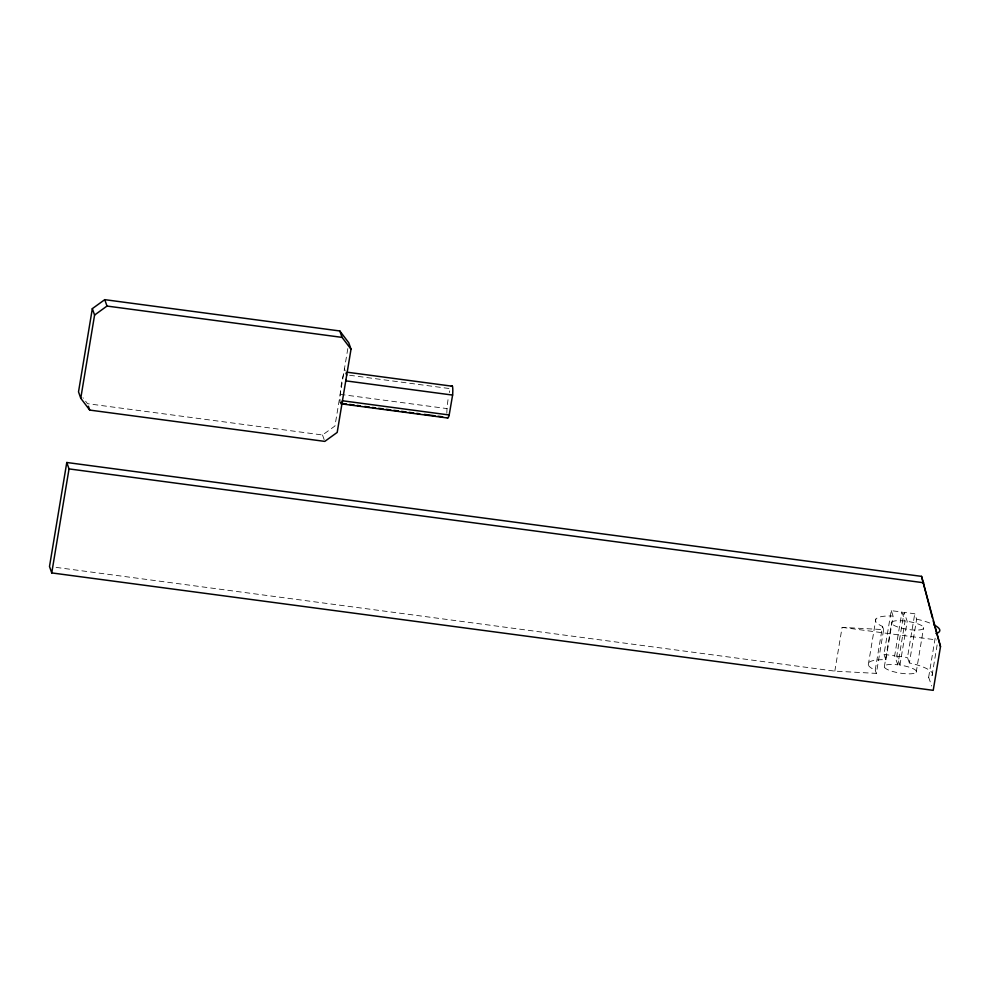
<?xml version="1.0" encoding="UTF-8"?>
<svg xmlns="http://www.w3.org/2000/svg" width="990" height="990" viewBox="0 0 990 990"><rect width="100%" height="100%" fill="white"/><g stroke="black" fill="none" stroke-linecap="round" stroke-linejoin="round"><path stroke-width="0.74" stroke-dasharray="4.95 3.71" d="M347.812 348.579L334.942 426.009L322.53 434.981L87.467 403.673L82.999 397.757M834.818 671.133L842.094 627.363L883.637 629.628L876.36 673.398L834.818 671.133L54.091 567.121M868.279 664.872L875.878 619.059M875.222 670.156L882.498 626.385L881.323 625.89A32.608 7.895 9.4 0 1 889.02 615.929L893.141 616.04L885.864 659.81L881.756 659.699A32.608 7.895 9.4 0 0 874.059 669.661L875.222 670.156L876.36 673.398M885.864 659.81L883.971 654.402L891.248 610.632L901.927 612.055L905.083 621.052L897.806 664.822L894.762 664.513A16.298 3.948 9.4 0 0 888.055 669.809A16.298 3.948 9.4 0 0 914.315 673.311A16.298 3.948 9.4 0 0 903.053 665.614L899.947 665.107L896.791 656.11L904.068 612.34L914.748 613.763L916.641 619.171L909.365 662.941L913.807 663.968A32.608 7.895 9.4 0 1 929.573 677.049L928.645 677.271L931.701 685.983M884.305 667L891.743 622.215M897.806 664.822L894.651 655.826L901.927 612.055M899.947 665.107L907.211 621.336L904.068 612.34M909.365 662.941L907.484 657.533L914.748 613.763M916.196 672.297L923.633 627.499M928.645 677.271L935.674 635.011M932.06 675.44L937.406 643.228M343.765 373.589L342.998 376.15A16.298 2.079 -82.4 0 0 340.411 391.755L340.102 395.654A16.298 2.079 -82.4 0 0 340.387 403.202L339.273 400.01M905.083 621.052L902.038 620.742A16.298 3.948 9.4 0 0 895.331 626.039A16.298 3.948 9.4 0 0 921.579 629.541A16.298 3.948 9.4 0 0 910.33 621.856L907.211 621.336M349.618 375.26L450.363 388.674L449.844 390.382A16.298 2.079 -82.4 0 0 449.324 392.547M340.201 394.354L447.047 408.598M842.094 627.363L936.726 639.961M883.971 654.402L894.651 655.826M896.791 656.11L907.484 657.533M916.641 619.171L921.084 620.21A32.608 7.895 9.4 0 1 931.813 623.873M891.248 610.632L893.141 616.04M882.498 626.385L883.637 629.628M344.446 368.8L345.201 370.941M322.53 434.981L324.782 441.392M446.849 413.238A16.298 2.079 -82.4 0 1 446.948 409.885L447.257 405.987A16.298 2.079 -82.4 0 1 448.346 397.621"/><path stroke-width="1.49" d="M345.857 379.554L345.757 380.853L452.603 395.084L449.039 415.85A16.298 2.079 -82.4 0 1 447.233 417.446M452.603 395.084L452.702 393.785A16.298 2.079 -82.4 0 0 451.341 386.224M66.776 462.491L49.5 566.503L51.74 572.913L933.224 690.339L940.5 646.581L921.554 576.366L66.776 462.491L69.028 468.901L51.74 572.913M92.342 308.632L78.519 391.842L80.759 398.252L89.719 410.083L324.782 441.392L337.194 432.42L351.017 349.198L348.777 342.8L339.818 330.969L104.754 299.661L92.342 308.632L94.582 315.043L80.759 398.252M342.193 401.618L342.453 400.764L449.299 414.996M94.582 315.043L106.994 306.058L342.057 337.38L351.017 349.198M935.921 633.501L936.849 633.278A32.608 7.895 9.4 0 0 933.892 624.851M347.094 372.203L452.418 386.236M341.921 403.413L346.5 404.019M349.544 404.427L354.123 405.034M357.18 405.442L360.236 405.851M364.815 406.457L369.394 407.076M372.438 407.472L375.495 407.88M378.551 408.288L383.13 408.895M386.187 409.303L390.765 409.922M393.81 410.33L398.388 410.937M401.445 411.345L406.024 411.951M409.08 412.36L413.659 412.966M416.703 413.375L419.76 413.783M424.339 414.389L435.031 415.812M438.075 416.221L442.654 416.827M447.703 418.003L340.857 403.772A16.298 2.079 -82.4 0 0 341.476 403.227M69.028 468.901L923.794 582.776M940.5 646.581L933.211 620.879M339.818 330.969L342.057 337.38M345.943 373.069L346.698 375.21M104.754 299.661L106.994 306.058M88.37 406.234L89.719 410.083M921.554 576.366L932.432 617.909"/></g></svg>
